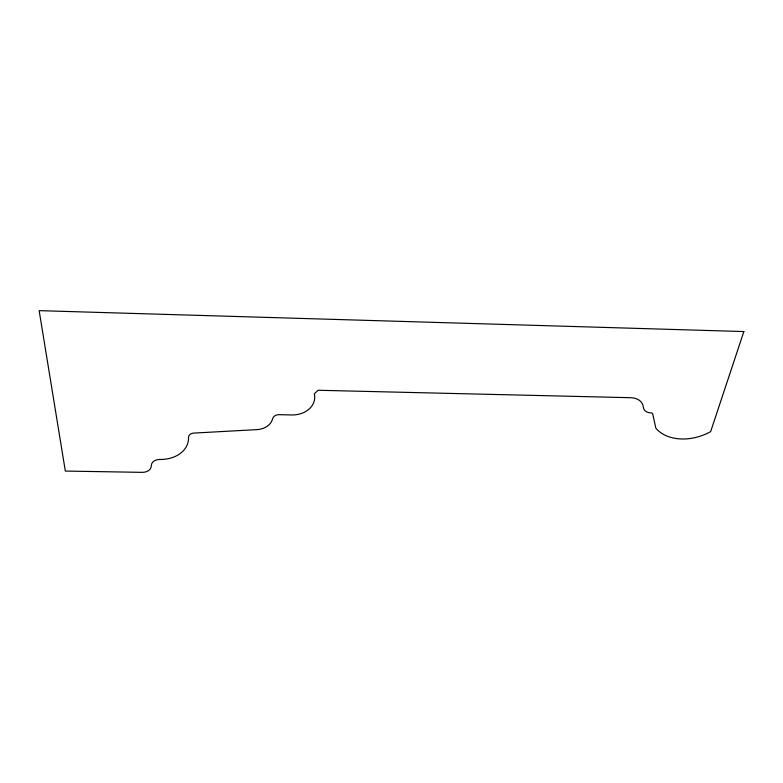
<?xml version="1.0" encoding="UTF-8"?>
<svg xmlns="http://www.w3.org/2000/svg" width="783" height="783" viewBox="0 0 783 783"><rect width="100%" height="100%" fill="white"/><g stroke="black" fill="none" stroke-linecap="round" stroke-linejoin="round"><path stroke-width="1.17" d="M743.85 331.561L710.651 431.619A42.713 30.752 -20.8 0 1 655.88 428.223L652.807 414.481A2.535 1.85 -19 0 0 650.614 412.866A9.866 7.233 -19.4 0 1 643.313 407.199A16.149 11.931 -18.2 0 0 630.853 397.715L318.172 390.267L314.306 393.82A22.854 18.019 2.3 0 1 291.677 414.961L279.952 414.706A6.646 5.148 2.7 0 0 272.611 418.758A17.921 13.859 4.3 0 1 256.941 429.622L193.156 433.126A6.372 4.786 7.2 0 0 188.507 437.628A31.193 23.216 9.1 0 1 159.82 459.474A9.2 6.714 8 0 0 151.295 465.738A9.885 7.174 8.9 0 1 142.232 472.355L65.332 471.063L39.15 310.645L743.85 331.561"/></g></svg>
